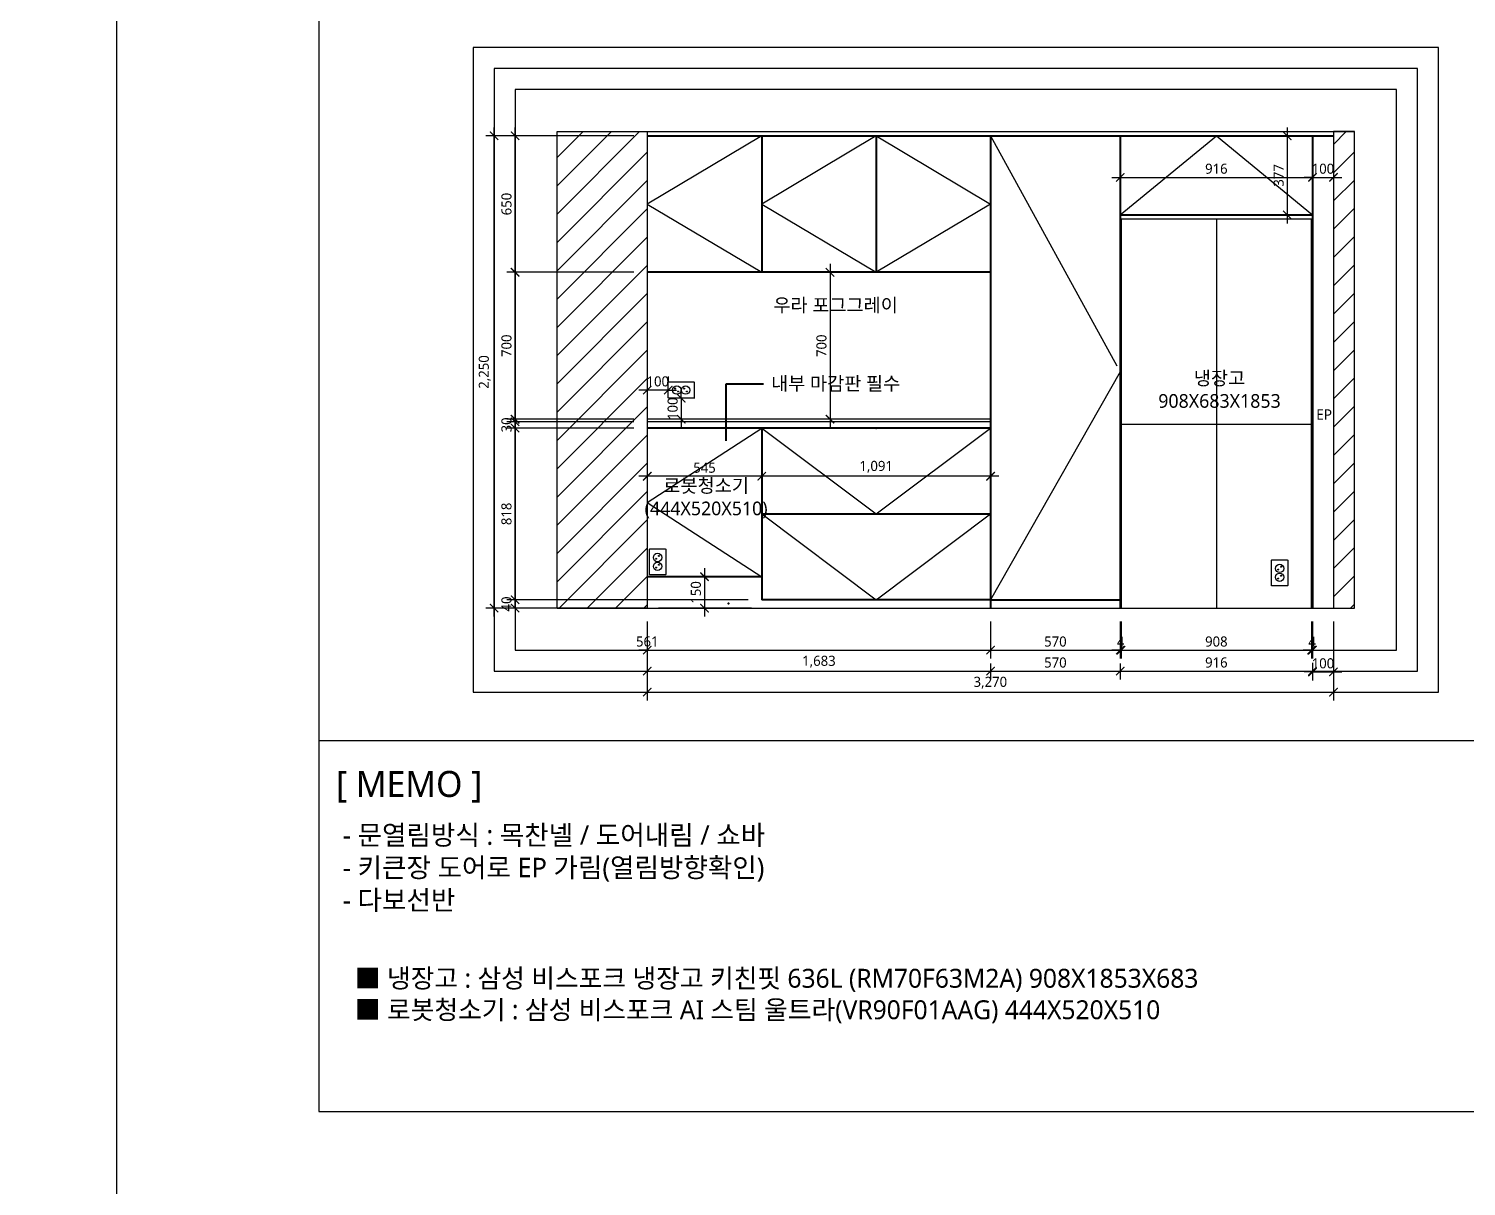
# Model space of a CAD drawing. Header units: millimetres. Extents: x 512 to 764439, y -71 to 559481.
# Drawn here: x 488691 to 495542, y 205839 to 211352 of the extents above; entities that cross this region are included whole.
import ezdxf

# ---------------------------------------------------------------- set-up
doc = ezdxf.new("R2010")
doc.units = ezdxf.units.MM
doc.header["$LTSCALE"] = 50
doc.linetypes.add('CENTER', pattern=[50.8, 31.75, -6.35, 6.35, -6.35])
doc.linetypes.add('DASHDOT', pattern=[1, 0.5, -0.25, 0, -0.25])
for name, color, linetype in [('#CENTER', 1, 'CENTER'), ('#FUR_제작', 6, 'Continuous'), ('#TEXT', 7, 'Continuous'), ('#가전가구', 252, 'Continuous'), ('#건축벽체_CON', 2, 'Continuous'), ('#콘센트.스위치', 4, 'Continuous'), ('.', 8, 'Continuous'), ('_R_F_WIN', 4, 'Continuous')]:
    doc.layers.add(name, color=color, linetype=linetype)
doc.layers.add('#Fur', color=6, linetype='Continuous', lineweight=40)
doc.styles.add('맑은 고딕', font='malgun.ttf')
doc.styles.add('맑은고딕', font='malgun.ttf')
doc.dimstyles.new('DIM-120', dxfattribs={"dimscale": 120, "dimtxt": 0.6, "dimasz": 0.8, "dimexe": 0.8, "dimexo": 0.8, "dimgap": 0.2, "dimtad": 1, "dimdec": 0, "dimlunit": 6, "dimtxsty": '맑은고딕', "dimblk": 'ARCHTICK', "dimcen": 1, "dimdle": 0.8, "dimclrd": 5, "dimclre": 5, "dimclrt": 4, "dimadec": 0, "dimazin": 0, "dimtfac": 1, "dimtdec": 0, "dimtix": 1, "dimtmove": 2, "dimatfit": 3, "dimldrblk": 'ARCHTICK', "dimfxl": 1, "dimtolj": 1, "dimtzin": 0, "dimarcsym": 0})

# ---------------------------------------------------------------- blocks, each defined once
blk = doc.blocks.new('1204design form 23ver')
blk.add_lwpolyline([(67187.2, -12478.7), (100787.2, -12478.7), (100787.2, 11281.3), (67187.2, 11281.3)], close=True)
blk = doc.blocks.new('FGDGF')
at = {"layer": '#가전가구'}
for p, q in [((348802.1, 14017.5), (347894.1, 14017.5)), ((347894.1, 14017.5), (347894.1, 12164.5)), ((348348.1, 14017.5), (348348.1, 12164.5)), ((348802.1, 12164.5), (348802.1, 14017.5)), ((347894.1, 13041), (348802.1, 13041)), ((347894.1, 12164.5), (348802.1, 12164.5))]:
    blk.add_line(p, q, dxfattribs=at)
blk = doc.blocks.new('_ArchTick')
at = {"color": 0, "linetype": 'ByBlock', "const_width": 0.15}
blk.add_lwpolyline([(-0.5, -0.5), (0.5, 0.5)], dxfattribs=at)
blk = doc.blocks.new('*D355')
at = {"color": 5, "lineweight": -2, "transparency": 16777216}
for p, q in [((493274.9, 208528.2), (493274.9, 208352.2)), ((493892.9, 208528.2), (493892.9, 208352.2)), ((493234.9, 208392.2), (493932.9, 208392.2))]:
    blk.add_line(p, q, dxfattribs=at)
at = {"layer": 'Defpoints', "color": 0, "transparency": 16777216}
for p in [(493274.9, 208592.2), (493892.9, 208592.2), (493892.9, 208392.2)]:
    blk.add_point(p, dxfattribs=at)
at = {"color": 5, "lineweight": -2, "transparency": 16777216, "xscale": 40, "yscale": 40, "zscale": 40, "rotation": 180}
blk.add_blockref('_ArchTick', (493274.9, 208392.2), dxfattribs=at)
at = {"color": 5, "lineweight": -2, "transparency": 16777216, "xscale": 40, "yscale": 40, "zscale": 40}
blk.add_blockref('_ArchTick', (493892.9, 208392.2), dxfattribs=at)
at = {"color": 4, "transparency": 16777216, "insert": (493583.9, 208433), "char_height": 48, "attachment_point": 5, "style": '맑은고딕'}
blk.add_mtext('\\A1;570', dxfattribs=at)
blk = doc.blocks.new('*D356')
at = {"color": 5, "lineweight": -2, "transparency": 16777216}
for p, q in [((493892.9, 208528.2), (493892.9, 208352.2)), ((493896.9, 208528.2), (493896.9, 208352.2)), ((493892.9, 208392.2), (493852.9, 208392.2)), ((493892.9, 208392.2), (493896.9, 208392.2)), ((493896.9, 208392.2), (493936.9, 208392.2))]:
    blk.add_line(p, q, dxfattribs=at)
at = {"layer": 'Defpoints', "color": 0, "transparency": 16777216}
for p in [(493892.9, 208592.2), (493896.9, 208592.2), (493896.9, 208392.2)]:
    blk.add_point(p, dxfattribs=at)
at = {"color": 5, "lineweight": -2, "transparency": 16777216, "xscale": 40, "yscale": 40, "zscale": 40}
blk.add_blockref('_ArchTick', (493892.9, 208392.2), dxfattribs=at)
at = {"color": 5, "lineweight": -2, "transparency": 16777216, "xscale": 40, "yscale": 40, "zscale": 40, "rotation": 180}
blk.add_blockref('_ArchTick', (493896.9, 208392.2), dxfattribs=at)
at = {"color": 4, "transparency": 16777216, "insert": (493894.9, 208432.2), "char_height": 48, "attachment_point": 5, "style": '맑은고딕'}
blk.add_mtext('\\A1;4', dxfattribs=at)
blk = doc.blocks.new('*D357')
at = {"color": 5, "lineweight": -2, "transparency": 16777216}
for p, q in [((493896.9, 208528.2), (493896.9, 208352.2)), ((494804.9, 208528.2), (494804.9, 208352.2)), ((493856.9, 208392.2), (494844.9, 208392.2))]:
    blk.add_line(p, q, dxfattribs=at)
at = {"layer": 'Defpoints', "color": 0, "transparency": 16777216}
for p in [(493896.9, 208592.2), (494804.9, 208592.2), (494804.9, 208392.2)]:
    blk.add_point(p, dxfattribs=at)
at = {"color": 5, "lineweight": -2, "transparency": 16777216, "xscale": 40, "yscale": 40, "zscale": 40, "rotation": 180}
blk.add_blockref('_ArchTick', (493896.9, 208392.2), dxfattribs=at)
at = {"color": 5, "lineweight": -2, "transparency": 16777216, "xscale": 40, "yscale": 40, "zscale": 40}
blk.add_blockref('_ArchTick', (494804.9, 208392.2), dxfattribs=at)
at = {"color": 4, "transparency": 16777216, "insert": (494350.9, 208433), "char_height": 48, "attachment_point": 5, "style": '맑은고딕'}
blk.add_mtext('\\A1;908', dxfattribs=at)
blk = doc.blocks.new('*D358')
at = {"color": 5, "lineweight": -2, "transparency": 16777216}
for p, q in [((494804.9, 208528.2), (494804.9, 208352.2)), ((494808.9, 208528.2), (494808.9, 208352.2)), ((494804.9, 208392.2), (494764.9, 208392.2)), ((494804.9, 208392.2), (494808.9, 208392.2)), ((494808.9, 208392.2), (494848.9, 208392.2))]:
    blk.add_line(p, q, dxfattribs=at)
at = {"layer": 'Defpoints', "color": 0, "transparency": 16777216}
for p in [(494804.9, 208592.2), (494808.9, 208592.2), (494808.9, 208392.2)]:
    blk.add_point(p, dxfattribs=at)
at = {"color": 5, "lineweight": -2, "transparency": 16777216, "xscale": 40, "yscale": 40, "zscale": 40}
blk.add_blockref('_ArchTick', (494804.9, 208392.2), dxfattribs=at)
at = {"color": 5, "lineweight": -2, "transparency": 16777216, "xscale": 40, "yscale": 40, "zscale": 40, "rotation": 180}
blk.add_blockref('_ArchTick', (494808.9, 208392.2), dxfattribs=at)
at = {"color": 4, "transparency": 16777216, "insert": (494806.9, 208432.2), "char_height": 48, "attachment_point": 5, "style": '맑은고딕'}
blk.add_mtext('\\A1;4', dxfattribs=at)
blk = doc.blocks.new('*D359')
at = {"color": 5, "lineweight": -2, "transparency": 16777216}
for p, q in [((491638.9, 208528.2), (491638.9, 208352.2)), ((491638.9, 208528.2), (491638.9, 208352.2)), ((491638.9, 208392.2), (491598.9, 208392.2)), ((491638.9, 208392.2), (491678.9, 208392.2))]:
    blk.add_line(p, q, dxfattribs=at)
at = {"layer": 'Defpoints', "color": 0, "transparency": 16777216}
for p in [(491638.9, 208592.2), (491638.9, 208592.2), (491638.9, 208392.2)]:
    blk.add_point(p, dxfattribs=at)
at = {"color": 5, "lineweight": -2, "transparency": 16777216, "xscale": 40, "yscale": 40, "zscale": 40}
blk.add_blockref('_ArchTick', (491638.9, 208392.2), dxfattribs=at)
at = {"color": 5, "lineweight": -2, "transparency": 16777216, "xscale": 40, "yscale": 40, "zscale": 40, "rotation": 180}
blk.add_blockref('_ArchTick', (491638.9, 208392.2), dxfattribs=at)
at = {"color": 4, "transparency": 16777216, "insert": (491638.9, 208433.2), "char_height": 48, "width": 100.239, "attachment_point": 5, "style": '맑은고딕'}
blk.add_mtext('\\A1;561', dxfattribs=at)
blk = doc.blocks.new('*D147')
at = {"color": 5, "lineweight": -2, "transparency": 16777216}
for p, q in [((491638.9, 208328.2), (491638.9, 208252.2)), ((493274.9, 208328.2), (493274.9, 208252.2)), ((491598.9, 208292.2), (493314.9, 208292.2))]:
    blk.add_line(p, q, dxfattribs=at)
at = {"layer": 'Defpoints', "color": 0, "transparency": 16777216}
for p in [(491638.9, 208392.2), (493274.9, 208392.2), (493274.9, 208292.2)]:
    blk.add_point(p, dxfattribs=at)
at = {"color": 5, "lineweight": -2, "transparency": 16777216, "xscale": 40, "yscale": 40, "zscale": 40, "rotation": 180}
blk.add_blockref('_ArchTick', (491638.9, 208292.2), dxfattribs=at)
at = {"color": 5, "lineweight": -2, "transparency": 16777216, "xscale": 40, "yscale": 40, "zscale": 40}
blk.add_blockref('_ArchTick', (493274.9, 208292.2), dxfattribs=at)
at = {"color": 4, "transparency": 16777216, "insert": (492456.9, 208337.2), "char_height": 48, "attachment_point": 5, "style": '맑은고딕'}
blk.add_mtext('\\A1;1,683', dxfattribs=at)
blk = doc.blocks.new('*D151')
at = {"color": 5, "lineweight": -2, "transparency": 16777216}
for p, q in [((493274.9, 208328.2), (493274.9, 208252.2)), ((493892.9, 208324.2), (493892.9, 208252.2)), ((493234.9, 208292.2), (493932.9, 208292.2))]:
    blk.add_line(p, q, dxfattribs=at)
at = {"layer": 'Defpoints', "color": 0, "transparency": 16777216}
for p in [(493274.9, 208392.2), (493892.9, 208388.2), (493892.9, 208292.2)]:
    blk.add_point(p, dxfattribs=at)
at = {"color": 5, "lineweight": -2, "transparency": 16777216, "xscale": 40, "yscale": 40, "zscale": 40, "rotation": 180}
blk.add_blockref('_ArchTick', (493274.9, 208292.2), dxfattribs=at)
at = {"color": 5, "lineweight": -2, "transparency": 16777216, "xscale": 40, "yscale": 40, "zscale": 40}
blk.add_blockref('_ArchTick', (493892.9, 208292.2), dxfattribs=at)
at = {"color": 4, "transparency": 16777216, "insert": (493583.9, 208333), "char_height": 48, "attachment_point": 5, "style": '맑은고딕'}
blk.add_mtext('\\A1;570', dxfattribs=at)
blk = doc.blocks.new('*D152')
at = {"color": 5, "lineweight": -2, "transparency": 16777216}
for p, q in [((493892.9, 208328.2), (493892.9, 208252.2)), ((494808.9, 208328.2), (494808.9, 208252.2)), ((493852.9, 208292.2), (494848.9, 208292.2))]:
    blk.add_line(p, q, dxfattribs=at)
at = {"layer": 'Defpoints', "color": 0, "transparency": 16777216}
for p in [(493892.9, 208392.2), (494808.9, 208392.2), (494808.9, 208292.2)]:
    blk.add_point(p, dxfattribs=at)
at = {"color": 5, "lineweight": -2, "transparency": 16777216, "xscale": 40, "yscale": 40, "zscale": 40, "rotation": 180}
blk.add_blockref('_ArchTick', (493892.9, 208292.2), dxfattribs=at)
at = {"color": 5, "lineweight": -2, "transparency": 16777216, "xscale": 40, "yscale": 40, "zscale": 40}
blk.add_blockref('_ArchTick', (494808.9, 208292.2), dxfattribs=at)
at = {"color": 4, "transparency": 16777216, "insert": (494350.9, 208333.2), "char_height": 48, "attachment_point": 5, "style": '맑은고딕'}
blk.add_mtext('\\A1;916', dxfattribs=at)
blk = doc.blocks.new('*D394')
at = {"color": 5, "lineweight": -2, "transparency": 16777216}
for p, q in [((494808.9, 208332.2), (494808.9, 208248.2)), ((494908.9, 208328.2), (494908.9, 208248.2)), ((494808.9, 208288.2), (494768.9, 208288.2)), ((494808.9, 208288.2), (494908.9, 208288.2)), ((494908.9, 208288.2), (494948.9, 208288.2))]:
    blk.add_line(p, q, dxfattribs=at)
at = {"layer": 'Defpoints', "color": 0, "transparency": 16777216}
for p in [(494808.9, 208396.2), (494908.9, 208392.2), (494908.9, 208288.2)]:
    blk.add_point(p, dxfattribs=at)
at = {"color": 5, "lineweight": -2, "transparency": 16777216, "xscale": 40, "yscale": 40, "zscale": 40}
blk.add_blockref('_ArchTick', (494808.9, 208288.2), dxfattribs=at)
at = {"color": 5, "lineweight": -2, "transparency": 16777216, "xscale": 40, "yscale": 40, "zscale": 40, "rotation": 180}
blk.add_blockref('_ArchTick', (494908.9, 208288.2), dxfattribs=at)
at = {"color": 4, "transparency": 16777216, "insert": (494858.9, 208329.2), "char_height": 48, "attachment_point": 5, "style": '맑은고딕'}
blk.add_mtext('\\A1;100', dxfattribs=at)
blk = doc.blocks.new('*D395')
at = {"color": 5, "lineweight": -2, "transparency": 16777216}
for p, q in [((491638.9, 208528.2), (491638.9, 208152.2)), ((494908.9, 208528.2), (494908.9, 208152.2)), ((491598.9, 208192.2), (494948.9, 208192.2))]:
    blk.add_line(p, q, dxfattribs=at)
at = {"layer": 'Defpoints', "color": 0, "transparency": 16777216}
for p in [(491638.9, 208592.2), (494908.9, 208592.2), (494908.9, 208192.2)]:
    blk.add_point(p, dxfattribs=at)
at = {"color": 5, "lineweight": -2, "transparency": 16777216, "xscale": 40, "yscale": 40, "zscale": 40, "rotation": 180}
blk.add_blockref('_ArchTick', (491638.9, 208192.2), dxfattribs=at)
at = {"color": 5, "lineweight": -2, "transparency": 16777216, "xscale": 40, "yscale": 40, "zscale": 40}
blk.add_blockref('_ArchTick', (494908.9, 208192.2), dxfattribs=at)
at = {"color": 4, "transparency": 16777216, "insert": (493273.9, 208237.1), "char_height": 48, "attachment_point": 5, "style": '맑은고딕'}
blk.add_mtext('\\A1;3,270', dxfattribs=at)
blk = doc.blocks.new('*D396')
at = {"color": 5, "lineweight": -2, "transparency": 16777216}
for p, q in [((492509.9, 210232.2), (492509.9, 209452.2)), ((492573.9, 210192.2), (492549.9, 210192.2)), ((492573.9, 209492.2), (492549.9, 209492.2))]:
    blk.add_line(p, q, dxfattribs=at)
at = {"layer": 'Defpoints', "color": 0, "transparency": 16777216}
for p in [(492509.9, 210192.2), (492509.9, 209492.2), (492509.9, 209492.2)]:
    blk.add_point(p, dxfattribs=at)
at = {"color": 5, "lineweight": -2, "transparency": 16777216, "xscale": 40, "yscale": 40, "zscale": 40}
for p, rotation in [((492509.9, 210192.2), 90), ((492509.9, 209492.2), 270)]:
    blk.add_blockref('_ArchTick', p, dxfattribs=dict(at, rotation=rotation))
at = {"color": 4, "transparency": 16777216, "insert": (492469.1, 209842.2), "char_height": 48, "attachment_point": 5, "rotation": 90, "style": '맑은고딕'}
blk.add_mtext('\\A1;700', dxfattribs=at)
blk = doc.blocks.new('*D397')
at = {"color": 5, "lineweight": -2, "transparency": 16777216}
for p, q in [((491008.9, 208632.2), (491008.9, 208672.2)), ((492120.2, 208632.2), (490968.9, 208632.2)), ((491008.9, 208592.2), (491008.9, 208632.2)), ((491574.9, 208592.2), (490968.9, 208592.2)), ((491008.9, 208592.2), (491008.9, 208552.2))]:
    blk.add_line(p, q, dxfattribs=at)
at = {"layer": 'Defpoints', "color": 0, "transparency": 16777216}
for p in [(491008.9, 208632.2), (492184.2, 208632.2), (491638.9, 208592.2)]:
    blk.add_point(p, dxfattribs=at)
at = {"color": 5, "lineweight": -2, "transparency": 16777216, "xscale": 40, "yscale": 40, "zscale": 40}
for p, rotation in [((491008.9, 208632.2), 270), ((491008.9, 208592.2), 90)]:
    blk.add_blockref('_ArchTick', p, dxfattribs=dict(at, rotation=rotation))
at = {"color": 4, "transparency": 16777216, "insert": (490968.1, 208612.2), "char_height": 48, "attachment_point": 5, "rotation": 90, "style": '맑은고딕'}
blk.add_mtext('\\A1;40', dxfattribs=at)
blk = doc.blocks.new('*D398')
at = {"color": 5, "lineweight": -2, "transparency": 16777216}
for p, q in [((491008.9, 208592.2), (491008.9, 209490.2)), ((491574.9, 209450.2), (490968.9, 209450.2)), ((492120.2, 208632.2), (490968.9, 208632.2))]:
    blk.add_line(p, q, dxfattribs=at)
at = {"layer": 'Defpoints', "color": 0, "transparency": 16777216}
for p in [(491008.9, 209450.2), (491638.9, 209450.2), (492184.2, 208632.2)]:
    blk.add_point(p, dxfattribs=at)
at = {"color": 5, "lineweight": -2, "transparency": 16777216, "xscale": 40, "yscale": 40, "zscale": 40}
for p, rotation in [((491008.9, 209450.2), 90), ((491008.9, 208632.2), 270)]:
    blk.add_blockref('_ArchTick', p, dxfattribs=dict(at, rotation=rotation))
at = {"color": 4, "transparency": 16777216, "insert": (490968, 209041.2), "char_height": 48, "attachment_point": 5, "rotation": 90, "style": '맑은고딕'}
blk.add_mtext('\\A1;818', dxfattribs=at)
blk = doc.blocks.new('*D399')
at = {"color": 5, "lineweight": -2, "transparency": 16777216}
for p, q in [((491008.9, 209480.2), (491008.9, 209520.2)), ((491574.9, 209480.2), (490968.9, 209480.2)), ((491574.9, 209450.2), (490968.9, 209450.2)), ((491008.9, 209450.2), (491008.9, 209480.2)), ((491008.9, 209450.2), (491008.9, 209410.2))]:
    blk.add_line(p, q, dxfattribs=at)
at = {"layer": 'Defpoints', "color": 0, "transparency": 16777216}
for p in [(491008.9, 209480.2), (491638.9, 209480.2), (491638.9, 209450.2)]:
    blk.add_point(p, dxfattribs=at)
at = {"color": 5, "lineweight": -2, "transparency": 16777216, "xscale": 40, "yscale": 40, "zscale": 40}
for p, rotation in [((491008.9, 209480.2), 270), ((491008.9, 209450.2), 90)]:
    blk.add_blockref('_ArchTick', p, dxfattribs=dict(at, rotation=rotation))
at = {"color": 4, "transparency": 16777216, "insert": (490968.1, 209465.2), "char_height": 48, "attachment_point": 5, "rotation": 90, "style": '맑은고딕'}
blk.add_mtext('\\A1;30', dxfattribs=at)
blk = doc.blocks.new('*D400')
at = {"color": 5, "lineweight": -2, "transparency": 16777216}
for p, q in [((491574.9, 210192.2), (490968.9, 210192.2)), ((491008.9, 209452.2), (491008.9, 210232.2)), ((491574.9, 209492.2), (490968.9, 209492.2))]:
    blk.add_line(p, q, dxfattribs=at)
at = {"layer": 'Defpoints', "color": 0, "transparency": 16777216}
for p in [(491008.9, 210192.2), (491638.9, 210192.2), (491638.9, 209492.2)]:
    blk.add_point(p, dxfattribs=at)
at = {"color": 5, "lineweight": -2, "transparency": 16777216, "xscale": 40, "yscale": 40, "zscale": 40}
for p, rotation in [((491008.9, 210192.2), 90), ((491008.9, 209492.2), 270)]:
    blk.add_blockref('_ArchTick', p, dxfattribs=dict(at, rotation=rotation))
at = {"color": 4, "transparency": 16777216, "insert": (490968.1, 209842.2), "char_height": 48, "attachment_point": 5, "rotation": 90, "style": '맑은고딕'}
blk.add_mtext('\\A1;700', dxfattribs=at)
blk = doc.blocks.new('*D401')
at = {"color": 5, "lineweight": -2, "transparency": 16777216}
for p, q in [((491008.9, 210152.2), (491008.9, 210882.2)), ((491574.9, 210842.2), (490968.9, 210842.2)), ((491574.9, 210192.2), (490968.9, 210192.2))]:
    blk.add_line(p, q, dxfattribs=at)
at = {"layer": 'Defpoints', "color": 0, "transparency": 16777216}
for p in [(491008.9, 210842.2), (491638.9, 210842.2), (491638.9, 210192.2)]:
    blk.add_point(p, dxfattribs=at)
at = {"color": 5, "lineweight": -2, "transparency": 16777216, "xscale": 40, "yscale": 40, "zscale": 40}
for p, rotation in [((491008.9, 210842.2), 90), ((491008.9, 210192.2), 270)]:
    blk.add_blockref('_ArchTick', p, dxfattribs=dict(at, rotation=rotation))
at = {"color": 4, "transparency": 16777216, "insert": (490968.1, 210517.2), "char_height": 48, "attachment_point": 5, "rotation": 90, "style": '맑은고딕'}
blk.add_mtext('\\A1;650', dxfattribs=at)
blk = doc.blocks.new('*D402')
at = {"color": 5, "lineweight": -2, "transparency": 16777216}
for p, q in [((490908.9, 208552.2), (490908.9, 210882.2)), ((491574.9, 210842.2), (490868.9, 210842.2)), ((491574.9, 208592.2), (490868.9, 208592.2))]:
    blk.add_line(p, q, dxfattribs=at)
at = {"layer": 'Defpoints', "color": 0, "transparency": 16777216}
for p in [(490908.9, 210842.2), (491638.9, 210842.2), (491638.9, 208592.2)]:
    blk.add_point(p, dxfattribs=at)
at = {"color": 5, "lineweight": -2, "transparency": 16777216, "xscale": 40, "yscale": 40, "zscale": 40}
for p, rotation in [((490908.9, 210842.2), 90), ((490908.9, 208592.2), 270)]:
    blk.add_blockref('_ArchTick', p, dxfattribs=dict(at, rotation=rotation))
at = {"color": 4, "transparency": 16777216, "insert": (490864.1, 209717.2), "char_height": 48, "attachment_point": 5, "rotation": 90, "style": '맑은고딕'}
blk.add_mtext('\\A1;2,250', dxfattribs=at)
blk = doc.blocks.new('*D403')
at = {"color": 5, "lineweight": -2, "transparency": 16777216}
for p, q in [((493892.9, 210778.2), (493892.9, 210604.3)), ((494808.9, 210778.2), (494808.9, 210604.3)), ((493852.9, 210644.3), (494848.9, 210644.3))]:
    blk.add_line(p, q, dxfattribs=at)
at = {"layer": 'Defpoints', "color": 0, "transparency": 16777216}
for p in [(493892.9, 210842.2), (494808.9, 210842.2), (494808.9, 210644.3)]:
    blk.add_point(p, dxfattribs=at)
at = {"color": 5, "lineweight": -2, "transparency": 16777216, "xscale": 40, "yscale": 40, "zscale": 40, "rotation": 180}
blk.add_blockref('_ArchTick', (493892.9, 210644.3), dxfattribs=at)
at = {"color": 5, "lineweight": -2, "transparency": 16777216, "xscale": 40, "yscale": 40, "zscale": 40}
blk.add_blockref('_ArchTick', (494808.9, 210644.3), dxfattribs=at)
at = {"color": 4, "transparency": 16777216, "insert": (494350.9, 210685.2), "char_height": 48, "attachment_point": 5, "style": '맑은고딕'}
blk.add_mtext('\\A1;916', dxfattribs=at)
blk = doc.blocks.new('*D404')
at = {"color": 5, "lineweight": -2, "transparency": 16777216}
for p, q in [((494688.7, 210882.2), (494688.7, 210425.2)), ((494744.9, 210842.2), (494648.7, 210842.2)), ((494744.9, 210465.2), (494648.7, 210465.2))]:
    blk.add_line(p, q, dxfattribs=at)
at = {"layer": 'Defpoints', "color": 0, "transparency": 16777216}
for p in [(494808.9, 210842.2), (494688.7, 210465.2), (494808.9, 210465.2)]:
    blk.add_point(p, dxfattribs=at)
at = {"color": 5, "lineweight": -2, "transparency": 16777216, "xscale": 40, "yscale": 40, "zscale": 40}
for p, rotation in [((494688.7, 210842.2), 90), ((494688.7, 210465.2), 270)]:
    blk.add_blockref('_ArchTick', p, dxfattribs=dict(at, rotation=rotation))
at = {"color": 4, "transparency": 16777216, "insert": (494647.9, 210653.7), "char_height": 48, "attachment_point": 5, "rotation": 90, "style": '맑은고딕'}
blk.add_mtext('\\A1;377', dxfattribs=at)
blk = doc.blocks.new('*D405')
at = {"color": 5, "lineweight": -2, "transparency": 16777216}
for p, q in [((494808.9, 210778.2), (494808.9, 210604.3)), ((494908.9, 210778.2), (494908.9, 210604.3)), ((494808.9, 210644.3), (494768.9, 210644.3)), ((494808.9, 210644.3), (494908.9, 210644.3)), ((494908.9, 210644.3), (494948.9, 210644.3))]:
    blk.add_line(p, q, dxfattribs=at)
at = {"layer": 'Defpoints', "color": 0, "transparency": 16777216}
for p in [(494808.9, 210842.2), (494908.9, 210842.2), (494908.9, 210644.3)]:
    blk.add_point(p, dxfattribs=at)
at = {"color": 5, "lineweight": -2, "transparency": 16777216, "xscale": 40, "yscale": 40, "zscale": 40}
blk.add_blockref('_ArchTick', (494808.9, 210644.3), dxfattribs=at)
at = {"color": 5, "lineweight": -2, "transparency": 16777216, "xscale": 40, "yscale": 40, "zscale": 40, "rotation": 180}
blk.add_blockref('_ArchTick', (494908.9, 210644.3), dxfattribs=at)
at = {"color": 4, "transparency": 16777216, "insert": (494858.9, 210685.2), "char_height": 48, "attachment_point": 5, "style": '맑은고딕'}
blk.add_mtext('\\A1;100', dxfattribs=at)
blk = doc.blocks.new('*D406')
at = {"color": 5, "lineweight": -2, "transparency": 16777216}
for p, q in [((491911.6, 208782.2), (491911.6, 208552.2)), ((491975.6, 208742.2), (491951.6, 208742.2)), ((491975.6, 208592.2), (491951.6, 208592.2))]:
    blk.add_line(p, q, dxfattribs=at)
at = {"layer": 'Defpoints', "color": 0, "transparency": 16777216}
for p in [(491911.6, 208742.2), (491911.6, 208592.2), (491911.6, 208592.2)]:
    blk.add_point(p, dxfattribs=at)
at = {"color": 5, "lineweight": -2, "transparency": 16777216, "xscale": 40, "yscale": 40, "zscale": 40}
for p, rotation in [((491911.6, 208742.2), 90), ((491911.6, 208592.2), 270)]:
    blk.add_blockref('_ArchTick', p, dxfattribs=dict(at, rotation=rotation))
at = {"color": 4, "transparency": 16777216, "insert": (491870.6, 208667.2), "char_height": 48, "attachment_point": 5, "rotation": 90, "style": '맑은고딕'}
blk.add_mtext('\\A1;150', dxfattribs=at)
blk = doc.blocks.new('2구 콘센트 입면')
at = {"layer": '#콘센트.스위치', "color": 252}
blk.add_lwpolyline([(323691.9, 76358.2), (323763.9, 76358.2, -0.414214), (323766.9, 76355.2), (323766.9, 76237.2, -0.414214), (323763.9, 76234.2), (323691.9, 76234.2, -0.414214), (323688.9, 76237.2), (323688.9, 76355.2, -0.414214)], format="xyb", close=True, dxfattribs=at)
for centre, radius in [((323727.9, 76317.1), 20.1), ((323734.8, 76323), 2.26), ((323727.9, 76274.9), 20.1), ((323721.3, 76309.6), 2.26), ((323721.3, 76267.3), 2.26), ((323734.8, 76280.8), 2.26)]:
    blk.add_circle(centre, radius, dxfattribs=at)
blk = doc.blocks.new('*D392')
at = {"color": 5, "lineweight": -2, "transparency": 16777216}
for p, q in [((491800.9, 209592.2), (491800.9, 209632.2)), ((491800.9, 209592.2), (491800.9, 209492.2)), ((491864.9, 209592.2), (491840.9, 209592.2)), ((491800.9, 209492.2), (491800.9, 209452.2)), ((491864.9, 209492.2), (491840.9, 209492.2))]:
    blk.add_line(p, q, dxfattribs=at)
at = {"layer": 'Defpoints', "color": 0, "transparency": 16777216}
for p in [(491800.9, 209592.2), (491800.9, 209492.2), (491800.9, 209492.2)]:
    blk.add_point(p, dxfattribs=at)
at = {"color": 5, "lineweight": -2, "transparency": 16777216, "xscale": 40, "yscale": 40, "zscale": 40}
for p, rotation in [((491800.9, 209592.2), 270), ((491800.9, 209492.2), 90)]:
    blk.add_blockref('_ArchTick', p, dxfattribs=dict(at, rotation=rotation))
at = {"color": 4, "transparency": 16777216, "insert": (491760, 209542.2), "char_height": 48, "attachment_point": 5, "rotation": 90, "style": '맑은고딕'}
blk.add_mtext('\\A1;100', dxfattribs=at)
blk = doc.blocks.new('*D393')
at = {"color": 5, "lineweight": -2, "transparency": 16777216}
for p, q in [((491638.9, 209695.2), (491638.9, 209671.2)), ((491738.9, 209695.2), (491738.9, 209671.2)), ((491638.9, 209631.2), (491598.9, 209631.2)), ((491738.9, 209631.2), (491638.9, 209631.2)), ((491738.9, 209631.2), (491778.9, 209631.2))]:
    blk.add_line(p, q, dxfattribs=at)
at = {"layer": 'Defpoints', "color": 0, "transparency": 16777216}
for p in [(491638.9, 209631.2), (491638.9, 209631.2), (491738.9, 209631.2)]:
    blk.add_point(p, dxfattribs=at)
at = {"color": 5, "lineweight": -2, "transparency": 16777216, "xscale": 40, "yscale": 40, "zscale": 40}
blk.add_blockref('_ArchTick', (491638.9, 209631.2), dxfattribs=at)
at = {"color": 5, "lineweight": -2, "transparency": 16777216, "xscale": 40, "yscale": 40, "zscale": 40, "rotation": 180}
blk.add_blockref('_ArchTick', (491738.9, 209631.2), dxfattribs=at)
at = {"color": 4, "transparency": 16777216, "insert": (491688.9, 209672.2), "char_height": 48, "attachment_point": 5, "style": '맑은고딕'}
blk.add_mtext('\\A1;100', dxfattribs=at)
blk = doc.blocks.new('*D591')
at = {"color": 5, "lineweight": -2, "transparency": 16777216}
for p, q in [((493314.9, 209220.5), (492144.2, 209220.5)), ((492184.2, 209105.2), (492184.2, 209260.5)), ((493274.9, 209105.2), (493274.9, 209260.5))]:
    blk.add_line(p, q, dxfattribs=at)
at = {"layer": 'Defpoints', "color": 0, "transparency": 16777216}
for p in [(492184.2, 209220.5), (492184.2, 209041.2), (493274.9, 209041.2)]:
    blk.add_point(p, dxfattribs=at)
at = {"color": 5, "lineweight": -2, "transparency": 16777216, "xscale": 40, "yscale": 40, "zscale": 40, "rotation": 180}
blk.add_blockref('_ArchTick', (492184.2, 209220.5), dxfattribs=at)
at = {"color": 5, "lineweight": -2, "transparency": 16777216, "xscale": 40, "yscale": 40, "zscale": 40}
blk.add_blockref('_ArchTick', (493274.9, 209220.5), dxfattribs=at)
at = {"color": 4, "transparency": 16777216, "insert": (492729.6, 209265.4), "char_height": 48, "attachment_point": 5, "style": '맑은고딕'}
blk.add_mtext('\\A1;1,091', dxfattribs=at)
blk = doc.blocks.new('*D275')
at = {"color": 5, "lineweight": -2, "transparency": 16777216}
for p, q in [((491638.9, 209284.5), (491638.9, 209260.5)), ((492184.2, 209284.5), (492184.2, 209260.5)), ((492224.2, 209220.5), (491598.9, 209220.5))]:
    blk.add_line(p, q, dxfattribs=at)
at = {"layer": 'Defpoints', "color": 0, "transparency": 16777216}
for p in [(491638.9, 209220.5), (491638.9, 209220.5), (492184.2, 209220.5)]:
    blk.add_point(p, dxfattribs=at)
at = {"color": 5, "lineweight": -2, "transparency": 16777216, "xscale": 40, "yscale": 40, "zscale": 40, "rotation": 180}
blk.add_blockref('_ArchTick', (491638.9, 209220.5), dxfattribs=at)
at = {"color": 5, "lineweight": -2, "transparency": 16777216, "xscale": 40, "yscale": 40, "zscale": 40}
blk.add_blockref('_ArchTick', (492184.2, 209220.5), dxfattribs=at)
at = {"color": 4, "transparency": 16777216, "insert": (491911.6, 209260.9), "char_height": 48, "attachment_point": 5, "style": '맑은고딕'}
blk.add_mtext('\\A1;545', dxfattribs=at)

msp = doc.modelspace()

# ---------------------------------------------------------------- hatches: boundary and pattern name
at = {"layer": '.', "ltscale": 2, "true_color": 0x636466, "transparency": 33554523}
h = msp.add_hatch(dxfattribs=at)
h.set_pattern_fill('ANSI31', color=251, scale=30)
h.set_pattern_definition([(45, (148765.74, 196972.33), (-67.35192, 67.35192), [])])
h.paths.add_polyline_path([(491638.89974248, 210862.24780969), (491208.89974248, 210862.24780969), (491208.89974248, 208592.24780969), (491638.89974248, 208592.24780969)])
h.paths.add_polyline_path([(494908.89974248, 208592.24780969), (495008.89974248, 208592.24780969), (495008.89974248, 210862.24780969), (494908.89974248, 210862.24780969)])

# ---------------------------------------------------------------- linework, layer by layer
at = {"layer": '#CENTER', "linetype": 'DASHDOT', "ltscale": 50}
for p, q in [((492184.23307581, 210842.24780969), (491638.89974248, 210517.24780969)), ((492729.56640914, 210842.24780969), (492184.23307581, 210517.24780969)), ((492729.56640914, 210842.24780969), (493274.89974248, 210516.33908594)), ((493273.89974248, 210842.24780969), (493892.89974248, 209717.24780969)), ((493892.89974248, 210465.24780969), (494350.89974248, 210842.24780969)), ((494350.89974248, 210842.24780969), (494808.89974248, 210465.24780969)), ((491638.89974248, 210517.24780969), (492184.23307581, 210192.24780969)), ((492184.23307581, 210517.24780969), (492729.56640914, 210192.24780969)), ((493274.89974248, 210516.33908594), (492729.56640914, 210192.24780969)), ((493892.89974248, 209717.24780969), (493274.89974248, 208632.24780969)), ((491638.89974248, 209096.24780969), (492184.23307581, 209450.24780969)), ((492184.23307581, 209450.24780969), (492729.56640914, 209041.24780969)), ((492729.56640914, 209041.24780969), (493274.89974248, 209450.24780969)), ((491638.89974248, 209096.24780969), (492184.23307581, 208742.24780969)), ((492184.23307581, 209041.24780969), (492729.56640914, 208632.24780969)), ((492729.56640914, 208632.24780969), (493274.89974248, 209041.24780969))]:
    msp.add_line(p, q, dxfattribs=at)
at = {"layer": '#Fur', "ltscale": 2}
for p, q in [((491638.89974248, 210842.24780969), (494908.89974248, 210842.24780969)), ((492184.23307581, 210842.24780969), (492184.23307581, 210192.24780969)), ((492729.56640914, 210842.24780969), (492729.56640914, 210192.24780969)), ((493274.89974248, 210842.24780969), (493274.89974248, 208592.24780969)), ((493892.89974248, 210842.24780969), (493892.89974248, 208592.24780969)), ((494808.89974248, 210842.24780969), (494808.89974248, 208592.24780969)), ((493892.89974248, 210465.24780969), (494808.89974248, 210465.24780969)), ((493274.89974248, 210192.24780969), (491638.89974248, 210192.24780969)), ((492014.33842873, 209388.83756364), (492014.33842873, 209660.35371665)), ((492014.33842873, 209660.35371665), (492192.8037306, 209660.35371665)), ((493274.89974248, 209450.24780969), (491638.89974248, 209450.24780969)), ((492184.23307581, 209450.24780969), (492184.23307581, 208632.24780969)), ((492184.23307581, 209041.24780969), (493274.89974248, 209041.24780969)), ((492184.23307581, 208742.24780969), (491638.89974248, 208742.24780969)), ((493274.89974248, 208632.24780969), (492184.23307581, 208632.24780969)), ((493274.89974248, 208632.24780969), (493892.89974248, 208632.24780969))]:
    msp.add_line(p, q, dxfattribs=at)
at = {"layer": '#Fur'}
for p in [(492184.23307581, 209450.24780969), (492729.56640914, 209450.24780969), (492026.07005049, 208614.50684526)]:
    msp.add_point(p, dxfattribs=at)
at = {"layer": '#FUR_제작', "color": 4}
for p, q in [((493274.89974248, 209492.24780969), (491638.89974248, 209492.24780969)), ((493274.89974248, 209480.24780969), (491638.89974248, 209480.24780969))]:
    msp.add_line(p, q, dxfattribs=at)
at = {"layer": '#가전가구'}
msp.add_line((492135.64356895, 208592.24780969), (491691.64356895, 208592.24780969), dxfattribs=at)
at = {"layer": '#건축벽체_CON'}
for p, q in [((491208.89974248, 210862.24780969), (495008.89974248, 210862.24780969)), ((491208.89974248, 208592.24780969), (495008.89974248, 208592.24780969))]:
    msp.add_line(p, q, dxfattribs=at)
for points in [[(491208.89974248, 210862.24780969), (491638.89974248, 210862.24780969), (491638.89974248, 208592.24780969), (491208.89974248, 208592.24780969)], [(495008.89974248, 210862.24780969), (494908.89974248, 210862.24780969), (494908.89974248, 208592.24780969), (495008.89974248, 208592.24780969)]]:
    msp.add_lwpolyline(points, close=True, dxfattribs=at)
for p, q in [((490074.14903152, 214078.53309586), (490074.14903152, 207120.53503609)), ((490074.14903152, 207961.34993897), (501979.81897464, 207961.34993897))]:
    msp.add_line(p, q)
msp.add_lwpolyline([(501979.81897464, 214645.47923629), (490074.14903152, 214645.47923629), (490074.14903152, 206194.05890884), (501979.81897464, 206194.05890884)], close=True)
at = {"layer": 'Defpoints', "color": 253, "true_color": 0x9898cc}
for points in [[(495408.89974248, 211262.24780969), (490808.89974248, 211262.24780969), (490808.89974248, 208192.24780969), (495408.89974248, 208192.24780969)], [(495308.89974248, 211162.24780969), (490908.89974248, 211162.24780969), (490908.89974248, 208292.24780969), (495308.89974248, 208292.24780969)], [(495208.89974248, 211062.24780969), (491008.89974248, 211062.24780969), (491008.89974248, 208392.24780969), (495208.89974248, 208392.24780969)]]:
    msp.add_lwpolyline(points, close=True, dxfattribs=at)

# ---------------------------------------------------------------- block references
at = {"layer": '#Fur'}
msp.add_blockref('FGDGF', (146002.81652046, 196427.73686827), dxfattribs=at)
msp.add_blockref('1204design form 23ver', (388324.58981634, 212460.84763758))
for p, rotation in [((415504.66860635, 533359.16342464), 270), ((815415.82820612, 285108.52406369), 180), ((818380.47623067, 285056.60558325), 180)]:
    msp.add_blockref('2구 콘센트 입면', p, dxfattribs=dict(rotation=rotation))

# ---------------------------------------------------------------- texts
at = {"layer": '#Fur', "ltscale": 2, "insert": (494826.60498724, 209539.32590128), "char_height": 50, "attachment_point": 1, "style": '맑은 고딕'}
msp.add_mtext_dynamic_manual_height_columns('EP', width=123.8765729996, gutter_width=98.07255812, heights=[0], dxfattribs=at)
at = {"layer": '#TEXT', "insert": (490245.30355769, 206874.29676467), "char_height": 90, "width": 4671.2811240386, "attachment_point": 1, "style": '맑은고딕'}
msp.add_mtext('■ 냉장고 : 삼성 비스포크 냉장고 키친핏 636L (RM70F63M2A) 908X1853X683  ^J■ 로봇청소기 : 삼성 비스포크 AI 스팀 울트라(VR90F01AAG) 444X520X510', dxfattribs=at)
at = {"layer": '#가전가구', "char_height": 65, "attachment_point": 1, "style": '맑은고딕'}
for s, insert in [('\\pxqc;우라 포그그레이', (491800.8387101, 210068.00592558)), ('\\pxqc;내부 마감판 필수', (491800.8387101, 209694.86863808)), ('\\pxqc;냉장고 ^J908X683X1853', (493630.07137439, 209720.13254436)), ('\\pxqc;로봇청소기\\P(444X520X510)', (491183.49516727, 209208.2358372))]:
    msp.add_mtext_dynamic_manual_height_columns(s, width=1471.5483469185, gutter_width=98.07255812, heights=[0], dxfattribs=dict(at, insert=insert))
at = {"insert": (490187.83485116, 207557.81262573), "char_height": 92.8593320912, "attachment_point": 1, "style": '맑은고딕'}
msp.add_mtext_dynamic_manual_height_columns('- 문열림방식 : 목찬넬 / 도어내림 / 쇼바^J- 키큰장 도어로 EP 가림(열림방향확인)^J- 다보선반', width=3264.8350786126, gutter_width=15.47655535, heights=[1226.3759856], dxfattribs=at)
at = {"layer": '_R_F_WIN', "color": 7, "style": '맑은 고딕'}
msp.add_text('[ MEMO ]', height=123.812442788, dxfattribs=at).set_placement((490155.12859164, 207692.88971017))

# ---------------------------------------------------------------- dimensions: what is measured, and where the dimension line sits
for base, p1, p2, picture, middle in [((490908.89974248, 210842.24780969), (491638.89974248, 208592.24780969), (491638.89974248, 210842.24780969), '*D402', (490864.07365552, 209717.24780969)), ((491008.89974248, 210842.24780969), (491638.89974248, 210192.24780969), (491638.89974248, 210842.24780969), '*D401', (490968.10082943, 210517.24780969)), ((494688.69010039, 210465.24780969), (494808.89974248, 210842.24780969), (494808.89974248, 210465.24780969), '*D404', (494647.89118735, 210653.74780969)), ((491008.89974248, 210192.24780969), (491638.89974248, 209492.24780969), (491638.89974248, 210192.24780969), '*D400', (490968.10082943, 209842.24780969)), ((491800.89974548, 209492.24780969), (491800.89974548, 209592.24780969), (491800.89974548, 209492.24780969), '*D392', (491759.97039765, 209542.24780969)), ((491008.89974248, 209450.24780969), (492184.23307581, 208632.24780969), (491638.89974248, 209450.24780969), '*D398', (490967.97039465, 209041.24780969)), ((491008.89974248, 209480.24780969), (491638.89974248, 209450.24780969), (491638.89974248, 209480.24780969), '*D399', (490968.10082943, 209465.24780969)), ((491911.56640914, 208592.24780969), (491911.56640914, 208742.24780969), (491911.56640914, 208592.24780969), '*D406', (491870.63706132, 208667.24780969)), ((491008.89974248, 208632.24780969), (491638.89974248, 208592.24780969), (492184.23307581, 208632.24780969), '*D397', (490968.10082943, 208612.24780969))]:
    dim = msp.add_linear_dim(base=base, p1=p1, p2=p2, angle=90, dimstyle='DIM-120', override={"dimscale": 80, "dimasz": 0.5, "dimexe": 0.5, "dimdle": 0.5})
    dim.commit()
    dim.dimension.update_dxf_attribs({"geometry": picture, "text_midpoint": middle})
for base, p1, p2, picture, middle in [((494808.89974248, 210644.28173972), (493892.89974248, 210842.24780969), (494808.89974248, 210842.24780969), '*D403', (494350.89974248, 210685.21108755)), ((494908.89974248, 210644.28173972), (494808.89974248, 210842.24780969), (494908.89974248, 210842.24780969), '*D405', (494858.89974248, 210685.21108755)), ((491638.89974248, 209631.24780789), (491738.89974248, 209631.24780789), (491638.89974248, 209631.24780789), '*D393', (491688.89974248, 209672.17715571)), ((491638.89974248, 209220.45450567), (492184.23307581, 209220.45450567), (491638.89974248, 209220.45450567), '*D275', (491911.56640914, 209260.86211436)), ((492184.23307581, 209220.45450567), (493274.89974248, 209041.24780969), (492184.23307581, 209041.24780969), '*D591', (492729.56640914, 209265.41102741)), ((494908.89974248, 208192.24780969), (491638.89974248, 208592.24780969), (494908.89974248, 208592.24780969), '*D395', (493273.89974248, 208237.07389664)), ((493896.89974248, 208392.24780969), (493892.89974248, 208592.24780969), (493896.89974248, 208592.24780969), '*D356', (493894.89974248, 208432.24780969)), ((494804.89974248, 208392.24780969), (493896.89974248, 208592.24780969), (494804.89974248, 208592.24780969), '*D357', (494350.89974248, 208433.04672273)), ((494808.89974248, 208392.24780969), (494804.89974248, 208592.24780969), (494808.89974248, 208592.24780969), '*D358', (494806.89974248, 208432.24780969)), ((494808.89974248, 208292.24780969), (493892.89974248, 208392.24780969), (494808.89974248, 208392.24780969), '*D152', (494350.89974248, 208333.17715751)), ((494908.89974248, 208288.24780969), (494808.89974248, 208396.24780969), (494908.89974248, 208392.24780969), '*D394', (494858.89974248, 208329.17715751))]:
    dim = msp.add_linear_dim(base=base, p1=p1, p2=p2, dimstyle='DIM-120', override={"dimscale": 80, "dimasz": 0.5, "dimexe": 0.5, "dimdle": 0.5})
    dim.commit()
    dim.dimension.update_dxf_attribs({"geometry": picture, "text_midpoint": middle})
dim = msp.add_linear_dim(base=(492509.89548464, 209492.24780969), p1=(492509.89548464, 210192.24780969), p2=(492509.89548464, 209492.24780969), angle=90, text='700', dimstyle='DIM-120', override={"dimscale": 80, "dimasz": 0.5, "dimexe": 0.5, "dimdle": 0.5})
dim.commit()
dim.dimension.update_dxf_attribs({"geometry": '*D396', "text_midpoint": (492469.09657159, 209842.24780969)})
for base, p1, p2, text, picture, middle in [((491638.89974248, 208392.24780969), (491638.89974248, 208592.24780969), (491638.89974248, 208592.24780969), '561', '*D359', (491638.89974248, 208433.17715751)), ((493892.89974248, 208392.24780969), (493274.89974248, 208592.24780969), (493892.89974248, 208592.24780969), '570', '*D355', (493583.89974248, 208433.04672273)), ((493274.89974248, 208292.24780969), (491638.89974248, 208392.24780969), (493274.89974248, 208392.24780969), '1,683', '*D147', (492456.89974248, 208337.20433143)), ((493892.89974248, 208292.24780969), (493274.89974248, 208392.24780969), (493892.89974248, 208388.24780969), '570', '*D151', (493583.89974248, 208333.04672273))]:
    dim = msp.add_linear_dim(base=base, p1=p1, p2=p2, text=text, dimstyle='DIM-120', override={"dimscale": 80, "dimasz": 0.5, "dimexe": 0.5, "dimdle": 0.5})
    dim.commit()
    dim.dimension.update_dxf_attribs({"geometry": picture, "text_midpoint": middle})

doc.saveas('drawing.dxf')
